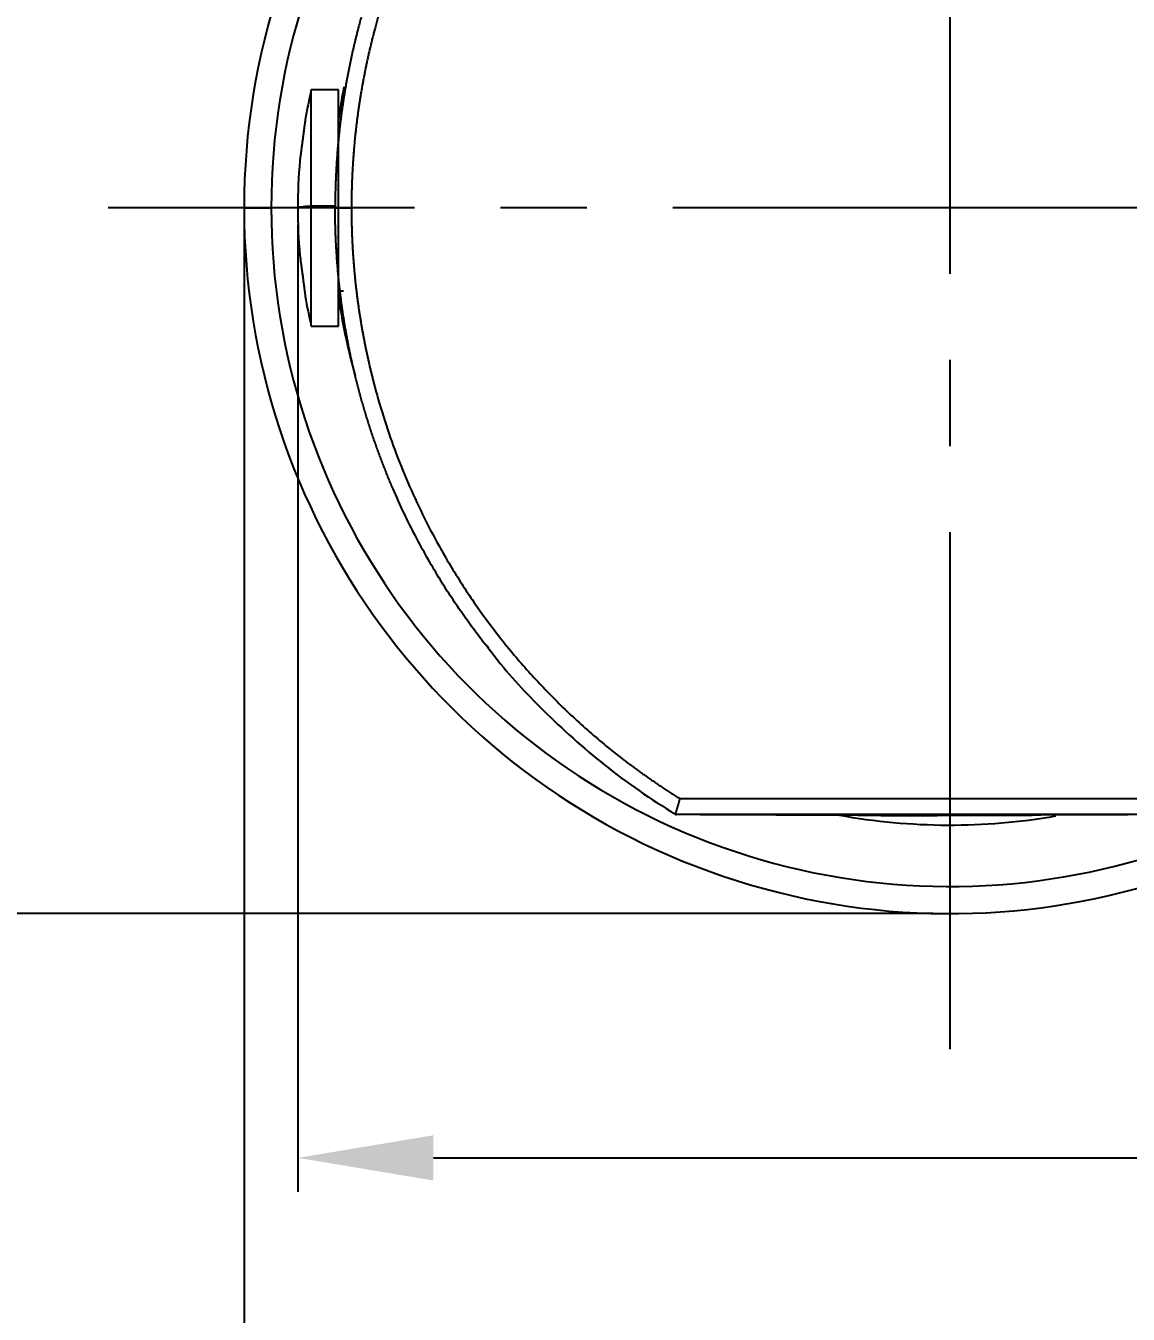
# Model space of a CAD drawing. Extents: x 10319 to 11160, y -16029 to -15435.
# Drawn here: x 10450.37 to 10490.97, y -15559.89 to -15512.41 of the extents above; entities that cross this region are included whole.
import ezdxf

# ---------------------------------------------------------------- set-up
doc = ezdxf.new("R2010")
doc.units = 0
doc.header["$MEASUREMENT"] = 0
doc.linetypes.add('CENTER2', pattern=[28.575, 19.05, -3.175, 3.175, -3.175])
doc.layers.get('0').update_dxf_attribs({"linetype": 'CONTINUOUS'})
doc.layers.get('Defpoints').update_dxf_attribs({"linetype": 'CONTINUOUS'})
doc.layers.add('CENTER', color=1, linetype='CENTER2')
doc.layers.add('DIM_', color=3, linetype='CONTINUOUS', lineweight=9)
doc.styles.get("Standard").update_dxf_attribs({"font": 'Gulim.ttf'})
doc.dimstyles.new('사본(2) STANDARD', dxfattribs={"dimscale": 0, "dimtxt": 5, "dimasz": 5, "dimexe": 1.25, "dimexo": 0.625, "dimgap": 1.5, "dimtad": 3, "dimtih": 1, "dimtoh": 1, "dimdec": 1, "dimzin": 9, "dimdsep": 46, "dimtxsty": 'Standard', "dimcen": 2.5, "dimclrd": 3, "dimclre": 3, "dimclrt": 4, "dimadec": 0, "dimazin": 0, "dimtfac": 1, "dimtdec": 1, "dimtmove": 0, "dimatfit": 3, "dimfxl": 1.25, "dimtfill": 1, "dimtolj": 1, "dimtzin": 0, "dimarcsym": 0})

# ---------------------------------------------------------------- blocks, each defined once
blk = doc.blocks.new('*D119')
at = {"layer": 'Defpoints', "color": 0, "transparency": 16777216}
for p in [(10428.913, -15493.127), (10484.407, -15493.127), (10484.407, -15545.127)]:
    blk.add_point(p, dxfattribs=at)
at = {"layer": 'DIM_', "color": 3, "lineweight": -2, "transparency": 16777216}
for p, q in [((10483.782, -15493.127), (10427.663, -15493.127)), ((10428.913, -15498.127), (10428.913, -15515.064)), ((10428.913, -15540.127), (10428.913, -15523.191)), ((10483.782, -15545.127), (10427.663, -15545.127))]:
    blk.add_line(p, q, dxfattribs=at)
at = {"layer": 'DIM_', "color": 3, "transparency": 16777216}
for points in [[(10428.08, -15498.127), (10429.746, -15498.127), (10428.913, -15493.127)], [(10428.08, -15540.127), (10429.746, -15540.127), (10428.913, -15545.127)]]:
    blk.add_solid(points, dxfattribs=at)
at = {"layer": 'DIM_', "color": 4, "transparency": 16777216, "insert": (10428.913, -15519.127), "char_height": 5, "attachment_point": 5, "bg_fill": 3, "box_fill_scale": 1.25, "bg_fill_color": 256, "bg_fill_true_color": 13158600, "bg_fill_transparency": 0}
blk.add_mtext('\\A1;52', dxfattribs=at)
blk = doc.blocks.new('*D120')
at = {"layer": 'Defpoints', "color": 0, "transparency": 16777216}
for p in [(10458.407, -15519.127), (10631.129, -15519.127), (10631.129, -15574.127)]:
    blk.add_point(p, dxfattribs=at)
at = {"layer": 'DIM_', "color": 3, "lineweight": -2, "transparency": 16777216}
for p, q in [((10458.407, -15519.752), (10458.407, -15575.377)), ((10631.129, -15519.752), (10631.129, -15575.377)), ((10463.407, -15574.127), (10534.926, -15574.127)), ((10626.129, -15574.127), (10554.61, -15574.127))]:
    blk.add_line(p, q, dxfattribs=at)
at = {"layer": 'DIM_', "color": 3, "transparency": 16777216}
for points in [[(10463.407, -15573.294), (10463.407, -15574.961), (10458.407, -15574.127)], [(10626.129, -15573.294), (10626.129, -15574.961), (10631.129, -15574.127)]]:
    blk.add_solid(points, dxfattribs=at)
at = {"layer": 'DIM_', "color": 4, "transparency": 16777216, "insert": (10544.768, -15574.127), "char_height": 5, "attachment_point": 5, "bg_fill": 3, "box_fill_scale": 1.25, "bg_fill_color": 256, "bg_fill_true_color": 13158600, "bg_fill_transparency": 0}
blk.add_mtext('\\A1;172.7', dxfattribs=at)
blk = doc.blocks.new('*D121')
at = {"layer": 'Defpoints', "color": 0, "transparency": 16777216}
for p in [(10460.383, -15519.127), (10577.057, -15519.127), (10460.383, -15554.127)]:
    blk.add_point(p, dxfattribs=at)
at = {"layer": 'DIM_', "color": 3, "lineweight": -2, "transparency": 16777216}
for p, q in [((10460.383, -15519.752), (10460.383, -15555.377)), ((10577.057, -15519.752), (10577.057, -15555.377)), ((10465.383, -15554.127), (10508.878, -15554.127)), ((10572.057, -15554.127), (10528.562, -15554.127))]:
    blk.add_line(p, q, dxfattribs=at)
at = {"layer": 'DIM_', "color": 3, "transparency": 16777216}
for points in [[(10465.383, -15553.294), (10465.383, -15554.961), (10460.383, -15554.127)], [(10572.057, -15553.294), (10572.057, -15554.961), (10577.057, -15554.127)]]:
    blk.add_solid(points, dxfattribs=at)
at = {"layer": 'DIM_', "color": 4, "transparency": 16777216, "insert": (10518.72, -15554.127), "char_height": 5, "attachment_point": 5, "bg_fill": 3, "box_fill_scale": 1.25, "bg_fill_color": 256, "bg_fill_true_color": 13158600, "bg_fill_transparency": 0}
blk.add_mtext('\\A1;116.7', dxfattribs=at)

msp = doc.modelspace()

# ---------------------------------------------------------------- linework, layer by layer
at = {"linetype": 'Continuous', "extrusion": (-1.22465e-16, -1, 0)}
for p, q in [((10460.883, -15519.062), (10460.883, -15514.777)), ((10461.883, -15514.777), (10460.883, -15514.777)), ((10461.883, -15519.062), (10461.883, -15514.777)), ((10461.958, -15516.072), (10461.883, -15516.072)), ((10458.407, -15519.127), (10459.407, -15519.127)), ((10461.79, -15519.062), (10460.883, -15519.062)), ((10460.883, -15523.477), (10460.883, -15519.062)), ((10461.883, -15523.477), (10461.883, -15519.062)), ((10461.883, -15522.183), (10462.068, -15522.183)), ((10460.883, -15523.477), (10461.883, -15523.477)), ((10494.368, -15540.899), (10474.463, -15540.899))]:
    msp.add_line(p, q, dxfattribs=at)
at = {"linetype": 'Continuous'}
for centre, radius, start, end in [((10484.407, -15519.127), 26, 35.235, 180), ((10484.407, -15519.127), 25, 36.8719, 180), ((10479.553, -15519.127), 19.17, 166.8844, 170.2618), ((10479.553, -15519.127), 19.17, 174.7749, 180), ((10484.407, -15519.127), 26, 180, 324.765), ((10484.407, -15519.127), 25, 180, 323.1281), ((10479.553, -15519.127), 19.17, 180, 185.2432), ((10479.553, -15519.127), 19.17, 189.7692, 193.1156)]:
    msp.add_arc(centre, radius, start, end, dxfattribs=at)
at = {"linetype": 'Continuous', "extrusion": (0, 0, -1)}
for start, end in [(8.0888, 11.3034), (344.2191, 351.9112), (260.1619, 280.3106)]:
    msp.add_arc((-10484.407, -15519.127), 22.75, start, end, dxfattribs=at)
at = {"linetype": 'Continuous'}
msp.add_ellipse((10479.553, -15519.127), major_axis=(-19.17, 0), ratio=0.015039, start_param=6.054274, end_param=6.283185, dxfattribs=at)
for points, knots in [([(10474.463, -15497.356), (10474.44, -15497.371), (10474.393, -15497.4), (10474.322, -15497.445), (10474.252, -15497.49), (10474.182, -15497.535), (10474.113, -15497.58), (10474.043, -15497.625), (10473.974, -15497.67), (10473.905, -15497.716), (10473.837, -15497.761), (10473.768, -15497.807), (10473.7, -15497.853), (10473.632, -15497.899), (10473.564, -15497.945), (10473.497, -15497.991), (10473.43, -15498.038), (10473.363, -15498.084), (10473.296, -15498.131), (10473.229, -15498.177), (10473.163, -15498.224), (10473.097, -15498.271), (10473.031, -15498.318), (10472.966, -15498.366), (10472.901, -15498.413), (10472.835, -15498.46), (10472.771, -15498.508), (10472.706, -15498.556), (10472.642, -15498.604), (10472.578, -15498.652), (10472.514, -15498.7), (10472.45, -15498.748), (10472.387, -15498.797), (10472.324, -15498.845), (10472.261, -15498.894), (10472.198, -15498.943), (10472.136, -15498.992), (10472.074, -15499.041), (10472.012, -15499.09), (10471.95, -15499.139), (10471.889, -15499.189), (10471.707, -15499.336), (10471.409, -15499.584), (10470.999, -15499.939), (10470.596, -15500.304), (10470.2, -15500.678), (10469.811, -15501.061), (10469.305, -15501.581), (10468.694, -15502.249), (10467.998, -15503.078), (10467.339, -15503.935), (10466.717, -15504.819), (10466.131, -15505.732), (10465.492, -15506.826), (10464.828, -15508.113), (10464.176, -15509.604), (10463.62, -15511.131), (10463.3, -15512.224), (10463.139, -15512.855), (10463.099, -15513.013), (10463.061, -15513.171), (10463.024, -15513.33), (10462.987, -15513.488), (10462.952, -15513.647), (10462.918, -15513.806), (10462.885, -15513.965), (10462.853, -15514.124), (10462.821, -15514.283), (10462.791, -15514.442), (10462.762, -15514.602), (10462.734, -15514.762), (10462.707, -15514.921), (10462.681, -15515.081), (10462.656, -15515.241), (10462.632, -15515.402), (10462.609, -15515.562), (10462.587, -15515.723), (10462.566, -15515.883), (10462.546, -15516.044), (10462.527, -15516.205), (10462.509, -15516.366), (10462.492, -15516.527), (10462.476, -15516.689), (10462.461, -15516.85), (10462.448, -15517.012), (10462.435, -15517.174), (10462.423, -15517.336), (10462.412, -15517.498), (10462.403, -15517.66), (10462.394, -15517.823), (10462.386, -15517.985), (10462.38, -15518.148), (10462.374, -15518.311), (10462.369, -15518.474), (10462.366, -15518.637), (10462.363, -15518.8), (10462.362, -15518.964), (10462.362, -15519.073), (10462.361, -15519.127)], [0, 0, 0, 0, 0.003209, 0.006413, 0.009612, 0.012806, 0.015995, 0.019178, 0.022357, 0.025531, 0.028699, 0.031863, 0.035022, 0.038176, 0.041325, 0.044469, 0.047609, 0.050744, 0.053874, 0.056999, 0.06012, 0.063235, 0.066347, 0.069453, 0.072556, 0.075653, 0.078746, 0.081835, 0.084919, 0.087999, 0.091074, 0.094145, 0.097211, 0.100274, 0.103332, 0.106386, 0.109435, 0.11248, 0.115522, 0.118559, 0.121592, 0.124621, 0.145477, 0.166349, 0.187245, 0.208176, 0.229151, 0.250178, 0.291897, 0.333486, 0.37502, 0.416574, 0.458222, 0.50004, 0.562746, 0.625161, 0.687539, 0.750133, 0.7564, 0.762662, 0.76892, 0.775175, 0.781426, 0.787674, 0.793919, 0.800162, 0.806401, 0.812639, 0.818875, 0.825109, 0.831341, 0.837573, 0.843803, 0.850033, 0.856263, 0.862492, 0.868721, 0.874951, 0.881181, 0.887412, 0.893644, 0.899877, 0.906112, 0.912349, 0.918588, 0.92483, 0.931074, 0.93732, 0.94357, 0.949823, 0.95608, 0.962341, 0.968606, 0.974875, 0.981149, 0.987427, 0.993711, 1, 1, 1, 1]), ([(10471.873, -15498.464), (10471.849, -15498.483), (10471.797, -15498.523), (10471.719, -15498.585), (10471.636, -15498.65), (10471.554, -15498.716), (10471.472, -15498.782), (10471.389, -15498.849), (10471.307, -15498.917), (10471.224, -15498.985), (10471.141, -15499.054), (10471.058, -15499.124), (10470.975, -15499.195), (10470.892, -15499.266), (10470.809, -15499.338), (10470.725, -15499.41), (10470.642, -15499.483), (10470.558, -15499.557), (10470.475, -15499.632), (10470.391, -15499.707), (10470.307, -15499.783), (10470.224, -15499.86), (10470.14, -15499.937), (10470.056, -15500.015), (10469.972, -15500.094), (10469.889, -15500.173), (10469.805, -15500.253), (10469.721, -15500.334), (10469.637, -15500.415), (10469.554, -15500.498), (10469.47, -15500.58), (10469.386, -15500.664), (10469.303, -15500.748), (10469.22, -15500.833), (10469.136, -15500.919), (10469.053, -15501.005), (10468.923, -15501.14), (10468.749, -15501.326), (10468.531, -15501.563), (10468.316, -15501.803), (10468.105, -15502.045), (10467.897, -15502.29), (10467.692, -15502.536), (10467.49, -15502.786), (10467.291, -15503.038), (10467.095, -15503.292), (10466.902, -15503.549), (10466.713, -15503.808), (10466.526, -15504.069), (10466.343, -15504.333), (10466.163, -15504.6), (10465.986, -15504.869), (10465.812, -15505.141), (10465.641, -15505.415), (10465.473, -15505.692), (10465.308, -15505.97), (10465.147, -15506.251), (10465.042, -15506.441), (10464.989, -15506.537), (10464.987, -15506.54), (10464.985, -15506.544), (10464.982, -15506.549), (10464.979, -15506.555), (10464.975, -15506.562), (10464.971, -15506.57), (10464.967, -15506.578), (10464.961, -15506.587), (10464.956, -15506.597), (10464.95, -15506.609), (10464.943, -15506.62), (10464.936, -15506.633), (10464.929, -15506.647), (10464.921, -15506.662), (10464.913, -15506.677), (10464.904, -15506.693), (10464.895, -15506.711), (10464.885, -15506.729), (10464.875, -15506.748), (10464.864, -15506.767), (10464.853, -15506.788), (10464.841, -15506.81), (10464.829, -15506.832), (10464.817, -15506.856), (10464.804, -15506.88), (10464.791, -15506.905), (10464.777, -15506.931), (10464.763, -15506.958), (10464.748, -15506.986), (10464.733, -15507.015), (10464.717, -15507.044), (10464.702, -15507.075), (10464.685, -15507.106), (10464.669, -15507.139), (10464.651, -15507.172), (10464.634, -15507.206), (10464.616, -15507.241), (10464.598, -15507.277), (10464.579, -15507.314), (10464.56, -15507.352), (10464.54, -15507.391), (10464.52, -15507.43), (10464.5, -15507.471), (10464.48, -15507.512), (10464.459, -15507.555), (10464.437, -15507.598), (10464.416, -15507.642), (10464.394, -15507.687), (10464.371, -15507.734), (10464.348, -15507.781), (10464.325, -15507.828), (10464.302, -15507.877), (10464.278, -15507.927), (10464.254, -15507.978), (10464.23, -15508.03), (10464.205, -15508.082), (10464.181, -15508.136), (10464.155, -15508.19), (10464.13, -15508.246), (10464.104, -15508.302), (10464.078, -15508.359), (10464.052, -15508.418), (10464.025, -15508.477), (10463.999, -15508.537), (10463.972, -15508.598), (10463.944, -15508.661), (10463.917, -15508.724), (10463.889, -15508.788), (10463.861, -15508.853), (10463.833, -15508.919), (10463.805, -15508.986), (10463.776, -15509.054), (10463.748, -15509.123), (10463.719, -15509.193), (10463.69, -15509.264), (10463.661, -15509.336), (10463.631, -15509.409), (10463.602, -15509.483), (10463.572, -15509.558), (10463.543, -15509.633), (10463.513, -15509.71), (10463.483, -15509.788), (10463.453, -15509.867), (10463.423, -15509.947), (10463.393, -15510.028), (10463.362, -15510.11), (10463.332, -15510.193), (10463.302, -15510.277), (10463.271, -15510.362), (10463.241, -15510.448), (10463.21, -15510.535), (10463.18, -15510.624), (10463.149, -15510.713), (10463.119, -15510.803), (10463.088, -15510.894), (10463.058, -15510.987), (10463.028, -15511.08), (10462.997, -15511.174), (10462.967, -15511.27), (10462.937, -15511.366), (10462.907, -15511.464), (10462.877, -15511.562), (10462.847, -15511.662), (10462.817, -15511.763), (10462.788, -15511.864), (10462.758, -15511.967), (10462.729, -15512.071), (10462.7, -15512.176), (10462.671, -15512.282), (10462.642, -15512.389), (10462.613, -15512.497), (10462.585, -15512.606), (10462.557, -15512.717), (10462.529, -15512.828), (10462.501, -15512.94), (10462.474, -15513.054), (10462.447, -15513.168), (10462.42, -15513.284), (10462.394, -15513.401), (10462.368, -15513.519), (10462.342, -15513.638), (10462.317, -15513.758), (10462.292, -15513.879), (10462.267, -15514.001), (10462.243, -15514.124), (10462.219, -15514.249), (10462.195, -15514.374), (10462.172, -15514.501), (10462.15, -15514.628), (10462.128, -15514.757), (10462.106, -15514.887), (10462.085, -15515.018), (10462.064, -15515.15), (10462.044, -15515.283), (10462.025, -15515.417), (10462.006, -15515.552), (10461.987, -15515.689), (10461.97, -15515.826), (10461.952, -15515.965), (10461.936, -15516.105), (10461.92, -15516.245), (10461.905, -15516.387), (10461.89, -15516.53), (10461.876, -15516.674), (10461.863, -15516.82), (10461.85, -15516.966), (10461.839, -15517.113), (10461.828, -15517.262), (10461.817, -15517.411), (10461.808, -15517.562), (10461.799, -15517.714), (10461.792, -15517.866), (10461.785, -15518.02), (10461.779, -15518.175), (10461.773, -15518.331), (10461.769, -15518.488), (10461.766, -15518.647), (10461.763, -15518.806), (10461.762, -15518.966), (10461.762, -15519.074), (10461.761, -15519.127)], [0, 0, 0, 0, 0.003831, 0.008206, 0.012603, 0.017022, 0.021464, 0.025928, 0.030415, 0.034923, 0.039454, 0.044007, 0.048582, 0.053178, 0.057796, 0.062435, 0.067096, 0.071779, 0.076482, 0.081207, 0.085952, 0.090718, 0.095505, 0.100312, 0.105139, 0.109986, 0.114852, 0.119738, 0.124643, 0.129567, 0.13451, 0.139471, 0.144451, 0.149448, 0.154463, 0.159496, 0.164547, 0.178082, 0.191602, 0.205107, 0.218601, 0.232085, 0.245563, 0.259036, 0.272507, 0.285978, 0.299452, 0.312931, 0.326419, 0.339917, 0.35343, 0.366961, 0.38051, 0.394075, 0.407654, 0.421243, 0.43484, 0.448442, 0.448554, 0.448708, 0.448903, 0.44914, 0.449419, 0.44974, 0.450102, 0.450506, 0.450952, 0.451439, 0.451968, 0.452539, 0.453152, 0.453806, 0.454502, 0.455239, 0.456019, 0.45684, 0.457702, 0.458607, 0.459553, 0.460541, 0.46157, 0.462641, 0.463754, 0.464909, 0.466105, 0.467343, 0.468622, 0.469943, 0.471306, 0.47271, 0.474156, 0.475644, 0.477173, 0.478744, 0.480356, 0.48201, 0.483706, 0.485443, 0.487221, 0.489041, 0.490903, 0.492805, 0.49475, 0.496735, 0.498762, 0.50083, 0.50294, 0.50509, 0.507282, 0.509515, 0.51179, 0.514105, 0.516461, 0.518859, 0.521298, 0.523777, 0.526298, 0.52886, 0.531463, 0.534107, 0.536792, 0.539518, 0.542285, 0.545093, 0.547942, 0.550832, 0.553764, 0.556736, 0.559749, 0.562803, 0.565898, 0.569034, 0.572211, 0.575429, 0.578689, 0.581989, 0.58533, 0.588713, 0.592136, 0.5956, 0.599106, 0.602652, 0.606239, 0.609868, 0.613537, 0.617247, 0.620999, 0.624791, 0.628624, 0.632499, 0.636414, 0.64037, 0.644367, 0.648406, 0.652485, 0.656605, 0.660767, 0.664969, 0.669212, 0.673496, 0.677822, 0.682188, 0.686596, 0.691044, 0.695534, 0.700064, 0.704636, 0.709249, 0.713903, 0.718598, 0.723335, 0.728112, 0.732931, 0.737791, 0.742692, 0.747635, 0.752619, 0.757644, 0.762711, 0.767819, 0.772969, 0.77816, 0.783393, 0.788667, 0.793983, 0.799341, 0.804741, 0.810182, 0.815665, 0.821191, 0.826758, 0.832367, 0.838018, 0.843712, 0.849448, 0.855226, 0.861047, 0.86691, 0.872815, 0.878763, 0.884754, 0.890788, 0.896864, 0.902984, 0.909146, 0.915352, 0.921601, 0.927893, 0.934229, 0.940608, 0.947031, 0.953498, 0.960008, 0.966563, 0.973162, 0.979805, 0.986492, 0.993224, 1, 1, 1, 1]), ([(10460.66, -15515.878), (10460.66, -15515.877), (10460.66, -15515.881), (10460.658, -15515.895), (10460.657, -15515.9), (10460.656, -15515.91), (10460.655, -15515.914), (10460.654, -15515.922), (10460.653, -15515.926), (10460.65, -15515.949), (10460.647, -15515.972), (10460.643, -15516.005), (10460.642, -15516.012), (10460.64, -15516.027), (10460.639, -15516.034), (10460.636, -15516.057), (10460.634, -15516.074), (10460.627, -15516.125), (10460.622, -15516.162), (10460.615, -15516.213), (10460.614, -15516.223), (10460.611, -15516.244), (10460.607, -15516.276), (10460.599, -15516.331), (10460.593, -15516.376), (10460.589, -15516.411), (10460.587, -15516.423), (10460.584, -15516.447), (10460.582, -15516.459), (10460.574, -15516.519), (10460.568, -15516.567), (10460.558, -15516.64), (10460.555, -15516.665), (10460.55, -15516.702), (10460.549, -15516.714), (10460.545, -15516.738), (10460.544, -15516.75), (10460.536, -15516.81), (10460.53, -15516.857), (10460.522, -15516.914), (10460.521, -15516.925), (10460.518, -15516.948), (10460.517, -15516.959), (10460.512, -15516.992), (10460.51, -15517.013), (10460.502, -15517.074), (10460.497, -15517.113), (10460.49, -15517.166), (10460.487, -15517.183), (10460.483, -15517.215), (10460.48, -15517.245), (10460.476, -15517.271), (10460.473, -15517.295), (10460.472, -15517.306), (10460.468, -15517.335), (10460.466, -15517.35), (10460.464, -15517.366), (10460.464, -15517.37), (10460.463, -15517.376), (10460.463, -15517.377), (10460.463, -15517.378)], [0, 0, 0, 0, 0.0625, 0.0625, 0.09375, 0.09375, 0.109375, 0.109375, 0.125, 0.125, 0.1875, 0.1875, 0.203125, 0.203125, 0.21875, 0.21875, 0.25, 0.25, 0.3125, 0.3125, 0.328125, 0.328125, 0.34375, 0.375, 0.40625, 0.40625, 0.421875, 0.421875, 0.4375, 0.4375, 0.5, 0.5, 0.53125, 0.53125, 0.546875, 0.546875, 0.5625, 0.5625, 0.625, 0.625, 0.640625, 0.640625, 0.65625, 0.65625, 0.6875, 0.6875, 0.75, 0.75, 0.78125, 0.78125, 0.8125, 0.84375, 0.84375, 0.875, 0.875, 0.9375, 0.9375, 0.96875, 0.96875, 1, 1, 1, 1]), ([(10467.298, -15535.223), (10467.279, -15535.199), (10467.124, -15534.999), (10466.828, -15534.607), (10466.414, -15534.028), (10465.991, -15533.399), (10465.563, -15532.719), (10465.133, -15531.987), (10464.707, -15531.201), (10464.288, -15530.361), (10463.994, -15529.711), (10463.809, -15529.276), (10463.726, -15529.078), (10463.646, -15528.88), (10463.567, -15528.682), (10463.491, -15528.485), (10463.416, -15528.288), (10463.344, -15528.092), (10463.273, -15527.896), (10463.205, -15527.701), (10463.138, -15527.506), (10463.073, -15527.312), (10463.01, -15527.118), (10462.949, -15526.926), (10462.89, -15526.733), (10462.833, -15526.542), (10462.777, -15526.351), (10462.723, -15526.16), (10462.671, -15525.971), (10462.621, -15525.782), (10462.572, -15525.594), (10462.525, -15525.407), (10462.48, -15525.22), (10462.436, -15525.034), (10462.394, -15524.849), (10462.353, -15524.665), (10462.314, -15524.482), (10462.277, -15524.299), (10462.241, -15524.118), (10462.207, -15523.937), (10462.174, -15523.757), (10462.142, -15523.578), (10462.112, -15523.4), (10462.084, -15523.223), (10462.056, -15523.047), (10462.031, -15522.872), (10462.006, -15522.698), (10461.983, -15522.524), (10461.961, -15522.352), (10461.94, -15522.181), (10461.921, -15522.011), (10461.903, -15521.841), (10461.886, -15521.673), (10461.87, -15521.506), (10461.855, -15521.34), (10461.842, -15521.175), (10461.829, -15521.011), (10461.818, -15520.848), (10461.808, -15520.686), (10461.799, -15520.525), (10461.791, -15520.365), (10461.784, -15520.207), (10461.778, -15520.049), (10461.773, -15519.893), (10461.768, -15519.738), (10461.765, -15519.584), (10461.763, -15519.43), (10461.762, -15519.279), (10461.762, -15519.178), (10461.761, -15519.127)], [0, 0, 0, 0, 0.005294, 0.043779, 0.084881, 0.128601, 0.174936, 0.223886, 0.275451, 0.329629, 0.386419, 0.398888, 0.411291, 0.423627, 0.435897, 0.4481, 0.460236, 0.472306, 0.48431, 0.496247, 0.508117, 0.519921, 0.531658, 0.543329, 0.554934, 0.566472, 0.577944, 0.589349, 0.600688, 0.611961, 0.623168, 0.634308, 0.645382, 0.65639, 0.667331, 0.678206, 0.689016, 0.699759, 0.710435, 0.721046, 0.73159, 0.742068, 0.752481, 0.762826, 0.773106, 0.78332, 0.793467, 0.803549, 0.813564, 0.823513, 0.833396, 0.843213, 0.852964, 0.862649, 0.872268, 0.88182, 0.891307, 0.900728, 0.910082, 0.919371, 0.928593, 0.93775, 0.946841, 0.955865, 0.964824, 0.973717, 0.982544, 0.991305, 1, 1, 1, 1]), ([(10461.761, -15519.127), (10461.761, -15519.127), (10461.785, -15519.127), (10461.922, -15519.127), (10462.137, -15519.127), (10462.29, -15519.127), (10462.361, -15519.127)], [0, 0, 0, 0, 0.249645, 0.499764, 0.749882, 1, 1, 1, 1]), ([(10462.361, -15519.127), (10462.361, -15519.153), (10462.362, -15519.204), (10462.362, -15519.281), (10462.362, -15519.358), (10462.363, -15519.435), (10462.364, -15519.512), (10462.366, -15519.589), (10462.367, -15519.666), (10462.369, -15519.742), (10462.371, -15519.819), (10462.373, -15519.896), (10462.375, -15519.973), (10462.378, -15520.049), (10462.381, -15520.126), (10462.384, -15520.202), (10462.387, -15520.279), (10462.39, -15520.355), (10462.394, -15520.432), (10462.398, -15520.508), (10462.402, -15520.585), (10462.407, -15520.661), (10462.411, -15520.738), (10462.416, -15520.814), (10462.421, -15520.89), (10462.427, -15520.966), (10462.432, -15521.043), (10462.438, -15521.119), (10462.444, -15521.195), (10462.45, -15521.271), (10462.457, -15521.347), (10462.463, -15521.423), (10462.47, -15521.499), (10462.477, -15521.575), (10462.485, -15521.651), (10462.492, -15521.727), (10462.5, -15521.803), (10462.508, -15521.879), (10462.516, -15521.955), (10462.525, -15522.031), (10462.534, -15522.106), (10462.543, -15522.182), (10462.552, -15522.258), (10462.561, -15522.334), (10462.571, -15522.409), (10462.581, -15522.485), (10462.591, -15522.56), (10462.601, -15522.636), (10462.611, -15522.711), (10462.622, -15522.787), (10462.633, -15522.862), (10462.644, -15522.938), (10462.656, -15523.013), (10462.668, -15523.089), (10462.679, -15523.164), (10462.692, -15523.239), (10462.704, -15523.314), (10462.716, -15523.39), (10462.729, -15523.465), (10462.742, -15523.54), (10462.755, -15523.615), (10462.769, -15523.69), (10462.783, -15523.765), (10462.797, -15523.84), (10462.811, -15523.915), (10462.825, -15523.99), (10462.84, -15524.065), (10462.855, -15524.14), (10462.87, -15524.215), (10462.885, -15524.29), (10462.9, -15524.365), (10462.916, -15524.44), (10462.932, -15524.514), (10462.948, -15524.589), (10462.965, -15524.664), (10462.981, -15524.738), (10462.998, -15524.813), (10463.015, -15524.888), (10463.033, -15524.962), (10463.05, -15525.037), (10463.068, -15525.111), (10463.086, -15525.186), (10463.104, -15525.26), (10463.123, -15525.334), (10463.141, -15525.409), (10463.16, -15525.483), (10463.281, -15525.953), (10463.527, -15526.812), (10463.948, -15528.042), (10464.43, -15529.249), (10464.975, -15530.431), (10465.63, -15531.682), (10466.41, -15532.987), (10467.331, -15534.325), (10468.335, -15535.602), (10469.24, -15536.612), (10470.002, -15537.388), (10470.594, -15537.952), (10471.201, -15538.496), (10471.657, -15538.879), (10471.95, -15539.116), (10472.074, -15539.214), (10472.198, -15539.312), (10472.324, -15539.41), (10472.45, -15539.507), (10472.578, -15539.603), (10472.706, -15539.699), (10472.835, -15539.794), (10472.966, -15539.889), (10473.097, -15539.984), (10473.229, -15540.078), (10473.362, -15540.171), (10473.497, -15540.264), (10473.632, -15540.356), (10473.768, -15540.448), (10473.905, -15540.539), (10474.043, -15540.63), (10474.182, -15540.72), (10474.322, -15540.81), (10474.416, -15540.869), (10474.463, -15540.899)], [0, 0, 0, 0, 0.00296, 0.005919, 0.008876, 0.011833, 0.014788, 0.017742, 0.020695, 0.023647, 0.026598, 0.029548, 0.032498, 0.035446, 0.038393, 0.041339, 0.044285, 0.047229, 0.050173, 0.053116, 0.056058, 0.059, 0.06194, 0.064881, 0.06782, 0.070759, 0.073697, 0.076635, 0.079572, 0.082508, 0.085444, 0.08838, 0.091315, 0.094249, 0.097184, 0.100118, 0.103051, 0.105984, 0.108917, 0.11185, 0.114782, 0.117715, 0.120647, 0.123578, 0.12651, 0.129442, 0.132373, 0.135305, 0.138236, 0.141168, 0.144099, 0.147031, 0.149962, 0.152894, 0.155826, 0.158758, 0.16169, 0.164622, 0.167555, 0.170488, 0.173421, 0.176355, 0.179288, 0.182222, 0.185157, 0.188092, 0.191027, 0.193963, 0.1969, 0.199837, 0.202774, 0.205712, 0.208651, 0.21159, 0.21453, 0.217471, 0.220412, 0.223354, 0.226297, 0.22924, 0.232185, 0.23513, 0.238076, 0.241023, 0.243971, 0.24692, 0.24987, 0.299965, 0.349894, 0.399786, 0.449772, 0.49998, 0.562622, 0.624975, 0.68729, 0.749822, 0.781331, 0.812738, 0.844077, 0.875378, 0.881439, 0.887515, 0.893609, 0.89972, 0.905848, 0.911994, 0.918157, 0.924338, 0.930538, 0.936756, 0.942992, 0.949248, 0.955523, 0.961817, 0.96813, 0.974464, 0.980817, 0.987191, 0.993585, 1, 1, 1, 1]), ([(10460.463, -15520.877), (10460.463, -15520.876), (10460.464, -15520.881), (10460.466, -15520.894), (10460.466, -15520.9), (10460.468, -15520.91), (10460.468, -15520.914), (10460.469, -15520.922), (10460.47, -15520.926), (10460.473, -15520.949), (10460.476, -15520.971), (10460.481, -15521.005), (10460.481, -15521.012), (10460.483, -15521.026), (10460.484, -15521.034), (10460.487, -15521.057), (10460.49, -15521.073), (10460.496, -15521.124), (10460.501, -15521.162), (10460.508, -15521.212), (10460.51, -15521.223), (10460.512, -15521.244), (10460.517, -15521.275), (10460.524, -15521.33), (10460.53, -15521.376), (10460.534, -15521.411), (10460.536, -15521.423), (10460.539, -15521.446), (10460.541, -15521.458), (10460.549, -15521.518), (10460.555, -15521.567), (10460.565, -15521.64), (10460.568, -15521.664), (10460.573, -15521.701), (10460.574, -15521.713), (10460.577, -15521.738), (10460.579, -15521.75), (10460.587, -15521.81), (10460.593, -15521.857), (10460.601, -15521.914), (10460.602, -15521.925), (10460.605, -15521.947), (10460.606, -15521.958), (10460.611, -15521.991), (10460.614, -15522.012), (10460.622, -15522.074), (10460.627, -15522.112), (10460.634, -15522.166), (10460.636, -15522.183), (10460.64, -15522.214), (10460.644, -15522.244), (10460.647, -15522.27), (10460.65, -15522.294), (10460.652, -15522.305), (10460.655, -15522.335), (10460.657, -15522.35), (10460.659, -15522.365), (10460.66, -15522.369), (10460.66, -15522.375), (10460.66, -15522.377), (10460.66, -15522.377)], [0, 0, 0, 0, 0.0625, 0.0625, 0.09375, 0.09375, 0.109375, 0.109375, 0.125, 0.125, 0.1875, 0.1875, 0.203125, 0.203125, 0.21875, 0.21875, 0.25, 0.25, 0.3125, 0.3125, 0.328125, 0.328125, 0.34375, 0.375, 0.40625, 0.40625, 0.421875, 0.421875, 0.4375, 0.4375, 0.5, 0.5, 0.53125, 0.53125, 0.546875, 0.546875, 0.5625, 0.5625, 0.625, 0.625, 0.640625, 0.640625, 0.65625, 0.65625, 0.6875, 0.6875, 0.75, 0.75, 0.78125, 0.78125, 0.8125, 0.84375, 0.84375, 0.875, 0.875, 0.9375, 0.9375, 0.96875, 0.96875, 1, 1, 1, 1]), ([(10467.315, -15535.215), (10467.424, -15535.367), (10468.06, -15536.225), (10469.486, -15537.746), (10471.682, -15539.732), (10473.385, -15540.911), (10474.298, -15541.466)], [0, 0, 0, 0, 0.059469, 0.340099, 0.661695, 1, 1, 1, 1]), ([(10474.293, -15541.478), (10474.293, -15541.478), (10474.293, -15541.478), (10474.293, -15541.477), (10474.294, -15541.477), (10474.294, -15541.476), (10474.294, -15541.475), (10474.295, -15541.473), (10474.295, -15541.472), (10474.296, -15541.47), (10474.297, -15541.467), (10474.298, -15541.465), (10474.299, -15541.462), (10474.299, -15541.459), (10474.301, -15541.456), (10474.302, -15541.452), (10474.303, -15541.448), (10474.304, -15541.444), (10474.306, -15541.439), (10474.307, -15541.435), (10474.309, -15541.43), (10474.31, -15541.424), (10474.312, -15541.419), (10474.314, -15541.413), (10474.316, -15541.407), (10474.318, -15541.4), (10474.32, -15541.394), (10474.322, -15541.387), (10474.324, -15541.38), (10474.326, -15541.372), (10474.329, -15541.365), (10474.331, -15541.357), (10474.333, -15541.348), (10474.336, -15541.34), (10474.339, -15541.331), (10474.341, -15541.322), (10474.344, -15541.313), (10474.347, -15541.303), (10474.35, -15541.292), (10474.353, -15541.281), (10474.357, -15541.268), (10474.361, -15541.256), (10474.365, -15541.242), (10474.369, -15541.227), (10474.373, -15541.212), (10474.378, -15541.196), (10474.383, -15541.179), (10474.388, -15541.161), (10474.394, -15541.143), (10474.399, -15541.124), (10474.405, -15541.104), (10474.411, -15541.083), (10474.418, -15541.062), (10474.424, -15541.04), (10474.43, -15541.018), (10474.437, -15540.995), (10474.444, -15540.971), (10474.45, -15540.948), (10474.457, -15540.923), (10474.461, -15540.907), (10474.463, -15540.899)], [0, 0, 0, 0, 0.012764, 0.025613, 0.038546, 0.051561, 0.064659, 0.077839, 0.091102, 0.104447, 0.117876, 0.13139, 0.144988, 0.158669, 0.172428, 0.186262, 0.200166, 0.214137, 0.22817, 0.242262, 0.256408, 0.270605, 0.284848, 0.299135, 0.313462, 0.327825, 0.342221, 0.356647, 0.371101, 0.385579, 0.400079, 0.4146, 0.429139, 0.443696, 0.458268, 0.472854, 0.487452, 0.50302, 0.51932, 0.536344, 0.554085, 0.572531, 0.591669, 0.611483, 0.631954, 0.653061, 0.67478, 0.697081, 0.719933, 0.743303, 0.767167, 0.791509, 0.816307, 0.841538, 0.867172, 0.893176, 0.919511, 0.946129, 0.972979, 1, 1, 1, 1]), ([(10474.294, -15541.478), (10474.293, -15541.478), (10474.295, -15541.478), (10474.303, -15541.478), (10474.309, -15541.478), (10474.316, -15541.478)], [0, 0, 0, 0, 0.5, 0.5, 1, 1, 1, 1]), ([(10480.249, -15541.5), (10480.231, -15541.5), (10480.195, -15541.5), (10480.141, -15541.5), (10480.086, -15541.5), (10480.032, -15541.5), (10479.977, -15541.5), (10479.922, -15541.5), (10479.867, -15541.5), (10479.811, -15541.5), (10479.756, -15541.5), (10479.7, -15541.5), (10479.644, -15541.499), (10479.588, -15541.499), (10479.531, -15541.499), (10479.475, -15541.499), (10479.418, -15541.499), (10479.361, -15541.499), (10479.304, -15541.499), (10479.247, -15541.498), (10479.19, -15541.498), (10479.132, -15541.498), (10479.074, -15541.498), (10479.016, -15541.498), (10478.958, -15541.497), (10478.9, -15541.497), (10478.841, -15541.497), (10478.783, -15541.497), (10478.724, -15541.497), (10478.665, -15541.496), (10478.606, -15541.496), (10478.546, -15541.496), (10478.487, -15541.496), (10478.427, -15541.495), (10478.367, -15541.495), (10478.307, -15541.495), (10478.247, -15541.495), (10478.187, -15541.494), (10478.127, -15541.494), (10478.066, -15541.494), (10478.005, -15541.494), (10477.944, -15541.493), (10477.883, -15541.493), (10477.822, -15541.493), (10477.761, -15541.492), (10477.699, -15541.492), (10477.637, -15541.492), (10477.575, -15541.492), (10477.513, -15541.491), (10477.451, -15541.491), (10477.389, -15541.491), (10477.327, -15541.49), (10477.264, -15541.49), (10477.201, -15541.49), (10477.138, -15541.49), (10477.075, -15541.489), (10477.012, -15541.489), (10476.949, -15541.489), (10476.886, -15541.488), (10476.822, -15541.488), (10476.758, -15541.488), (10476.695, -15541.488), (10476.631, -15541.487), (10476.567, -15541.487), (10476.502, -15541.487), (10476.438, -15541.486), (10476.373, -15541.486), (10476.309, -15541.486), (10476.244, -15541.486), (10476.179, -15541.485), (10476.114, -15541.485), (10476.049, -15541.485), (10475.984, -15541.484), (10475.919, -15541.484), (10475.853, -15541.484), (10475.787, -15541.484), (10475.722, -15541.483), (10475.656, -15541.483), (10475.59, -15541.483), (10475.524, -15541.483), (10475.458, -15541.482), (10475.391, -15541.482), (10475.325, -15541.482), (10475.258, -15541.482), (10475.192, -15541.481), (10475.125, -15541.481), (10475.058, -15541.481), (10474.991, -15541.481), (10474.924, -15541.48), (10474.857, -15541.48), (10474.79, -15541.48), (10474.722, -15541.48), (10474.655, -15541.479), (10474.587, -15541.479), (10474.52, -15541.479), (10474.452, -15541.479), (10474.384, -15541.479), (10474.338, -15541.478), (10474.316, -15541.478)], [0, 0, 0, 0, 0.01106, 0.022107, 0.033141, 0.044161, 0.055168, 0.066161, 0.077142, 0.088108, 0.099062, 0.110002, 0.120929, 0.131842, 0.142743, 0.153629, 0.164502, 0.175362, 0.186209, 0.197042, 0.207861, 0.218667, 0.22946, 0.240239, 0.251005, 0.261757, 0.272496, 0.283222, 0.293933, 0.304632, 0.315316, 0.325988, 0.336645, 0.34729, 0.35792, 0.368537, 0.379141, 0.389731, 0.400307, 0.41087, 0.421419, 0.431955, 0.442477, 0.452985, 0.46348, 0.473961, 0.484429, 0.494882, 0.505322, 0.515749, 0.526162, 0.536561, 0.546946, 0.557318, 0.567676, 0.578021, 0.588351, 0.598668, 0.608971, 0.619261, 0.629536, 0.639798, 0.650046, 0.660281, 0.670501, 0.680708, 0.690901, 0.70108, 0.711246, 0.721397, 0.731535, 0.741659, 0.751769, 0.761865, 0.771948, 0.782016, 0.792071, 0.802111, 0.812138, 0.822151, 0.83215, 0.842135, 0.852107, 0.862064, 0.872007, 0.881937, 0.891852, 0.901754, 0.911641, 0.921515, 0.931375, 0.94122, 0.951052, 0.96087, 0.970673, 0.980463, 0.990238, 1, 1, 1, 1]), ([(10481.423, -15541.509), (10481.378, -15541.509), (10481.285, -15541.508), (10481.146, -15541.507), (10481.003, -15541.506), (10480.858, -15541.504), (10480.71, -15541.503), (10480.56, -15541.502), (10480.406, -15541.501), (10480.301, -15541.501), (10480.249, -15541.5)], [0, 0, 0, 0, 0.117598, 0.237295, 0.359099, 0.483017, 0.609058, 0.737229, 0.86754, 1, 1, 1, 1]), ([(10488.388, -15541.491), (10488.366, -15541.491), (10488.32, -15541.492), (10488.251, -15541.492), (10488.181, -15541.492), (10488.11, -15541.492), (10488.037, -15541.492), (10487.964, -15541.493), (10487.891, -15541.493), (10487.818, -15541.493), (10487.747, -15541.493), (10487.677, -15541.493), (10487.609, -15541.493), (10487.564, -15541.494), (10487.542, -15541.494)], [0, 0, 0, 0, 0.081189, 0.16369, 0.247504, 0.33263, 0.41907, 0.506823, 0.59485, 0.680544, 0.763905, 0.844934, 0.923632, 1, 1, 1, 1]), ([(10490.97, -15541.485), (10490.952, -15541.485), (10490.915, -15541.485), (10490.859, -15541.486), (10490.801, -15541.486), (10490.741, -15541.486), (10490.68, -15541.486), (10490.617, -15541.486), (10490.552, -15541.486), (10490.485, -15541.486), (10490.417, -15541.486), (10490.348, -15541.487), (10490.276, -15541.487), (10490.203, -15541.487), (10490.129, -15541.487), (10490.053, -15541.487), (10489.976, -15541.488), (10489.897, -15541.488), (10489.817, -15541.488), (10489.735, -15541.488), (10489.609, -15541.488), (10489.452, -15541.489), (10489.277, -15541.489), (10489.136, -15541.49), (10488.939, -15541.49), (10488.693, -15541.491), (10488.485, -15541.491), (10488.388, -15541.491)], [0, 0, 0, 0, 0.019153, 0.039028, 0.059626, 0.080947, 0.10299, 0.125757, 0.149246, 0.173458, 0.198392, 0.224049, 0.25043, 0.277532, 0.305358, 0.333906, 0.363177, 0.393171, 0.423887, 0.455326, 0.487488, 0.570544, 0.640418, 0.697109, 0.740618, 0.879871, 1, 1, 1, 1])]:
    msp.add_open_spline(points, degree=3, knots=knots, dxfattribs=at)
for points, degree in [([(10494.537, -15541.478), (10487.787, -15541.478), (10481.038, -15541.478), (10474.293, -15541.478)], 3), ([(10481.864, -15541.512), (10481.716, -15541.512), (10481.571, -15541.511), (10481.427, -15541.51)], 3), ([(10481.864, -15541.512), (10482.712, -15541.51), (10483.559, -15541.508), (10484.407, -15541.504)], 3), ([(10484.407, -15541.504), (10484.718, -15541.503), (10485.029, -15541.502), (10485.34, -15541.501)], 3), ([(10485.34, -15541.501), (10486.318, -15541.496), (10487.752, -15541.493)], 2)]:
    msp.add_open_spline(points, degree=degree, dxfattribs=at)
at = {"layer": 'CENTER'}
for p, q in [((10484.407, -15550.127), (10484.407, -15488.127)), ((10636.129, -15519.127), (10453.407, -15519.127))]:
    msp.add_line(p, q, dxfattribs=at)

# ---------------------------------------------------------------- next in the draw order: dimensions: what is measured, and where the dimension line sits
at = {"layer": 'DIM_'}
dim = msp.add_linear_dim(base=(10428.913, -15493.127), p1=(10484.407, -15545.127), p2=(10484.407, -15493.127), angle=90, dimstyle='사본(2) STANDARD', override={"dimscale": 1, "dimtad": 0}, dxfattribs=at)
dim.commit()
dim.dimension.update_dxf_attribs({"geometry": '*D119', "text_midpoint": (10428.913, -15519.127)})

# ---------------------------------------------------------------- next in the draw order: dimensions: what is measured, and where the dimension line sits
dim = msp.add_linear_dim(base=(10631.129, -15574.127), p1=(10458.407, -15519.127), p2=(10631.129, -15519.127), dimstyle='사본(2) STANDARD', override={"dimscale": 1, "dimtad": 0}, dxfattribs=at)
dim.commit()
dim.dimension.update_dxf_attribs({"geometry": '*D120', "text_midpoint": (10544.768, -15574.127)})

# ---------------------------------------------------------------- next in the draw order: dimensions: what is measured, and where the dimension line sits
dim = msp.add_linear_dim(base=(10460.383, -15554.127), p1=(10577.057, -15519.127), p2=(10460.383, -15519.127), dimstyle='사본(2) STANDARD', override={"dimscale": 1, "dimtad": 0}, dxfattribs=at)
dim.commit()
dim.dimension.update_dxf_attribs({"geometry": '*D121', "text_midpoint": (10518.72, -15554.127)})

doc.saveas('drawing.dxf')
